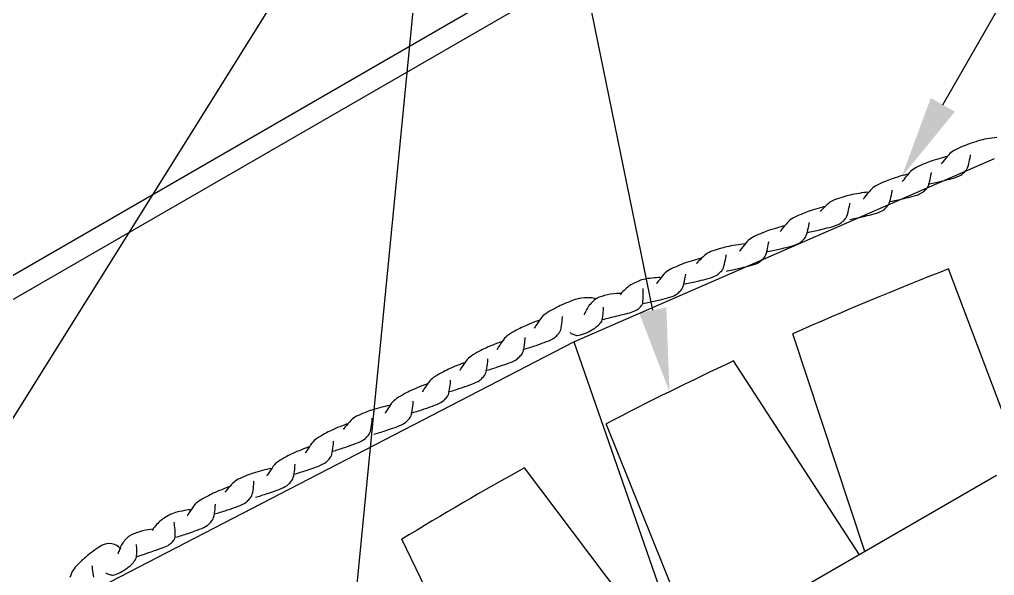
# Model space of a CAD drawing. Extents: x 2 to 99, y 3 to 136.
# Drawn here: x 33.07 to 48.88, y 111.06 to 120.08 of the extents above; entities that cross this region are included whole.
import ezdxf

# ---------------------------------------------------------------- set-up
doc = ezdxf.new("R2010")
doc.units = 0
doc.header["$LTSCALE"] = 1.7995
doc.linetypes.add('HIDDENX2', pattern=[0])
for name, color, linetype in [('CMP-FLSH', 7, 'CONTINUOUS'), ('DIM-TXT', 7, 'CONTINUOUS'), ('STRCTR', 7, 'CONTINUOUS')]:
    doc.layers.add(name, color=color, linetype=linetype)

msp = doc.modelspace()

# ---------------------------------------------------------------- linework, layer by layer
at = {"layer": 'CMP-FLSH', "color": 0, "linetype": 'HIDDENX2'}
for p, q in [((49.597, 112.159), (48.134, 116.037)), ((46.778, 111.453), (45.606, 114.985)), ((46.69, 111.402), (44.645, 114.546)), ((44.131, 109.674), (42.58, 113.525)), ((43.75, 109.502), (41.257, 112.813)), ((41.08, 107.918), (39.267, 111.653))]:
    msp.add_line(p, q, dxfattribs=at)
at = {"layer": 'CMP-FLSH', "color": 0, "linetype": 'CONTINUOUS'}
msp.add_line((48.913, 112.686), (45.795, 110.886), dxfattribs=at)
for points in [[(48.917, 118.171, 0), (48.718, 118.142, 0), (48.686, 118.134, 0), (48.65, 118.124, 0), (48.613, 118.113, 0), (48.575, 118.102, 0), (48.538, 118.09, 0), (48.502, 118.078, 0), (48.471, 118.067, 0), (48.443, 118.057, 0), (48.418, 118.047, 0), (48.388, 118.035, 0), (48.356, 118.021, 0), (48.322, 118.007, 0), (48.288, 117.991, 0), (48.256, 117.975, 0), (48.225, 117.959, 0), (48.198, 117.943, 0), (48.175, 117.927, 0), (48.157, 117.911, 0), (48.136, 117.889, 0), (48.112, 117.862, 0), (48.089, 117.834, 0), (48.067, 117.807, 0), (48.047, 117.781, 0), (48.031, 117.76, 0), (48.02, 117.746, 0), (48.016, 117.741, 0)], [(48.112, 117.862, 0), (48.084, 117.856, 0), (48.051, 117.847, 0), (48.016, 117.837, 0), (47.978, 117.826, 0), (47.941, 117.815, 0), (47.903, 117.803, 0), (47.868, 117.792, 0), (47.836, 117.78, 0), (47.809, 117.77, 0), (47.784, 117.76, 0), (47.754, 117.748, 0), (47.722, 117.735, 0), (47.688, 117.72, 0), (47.654, 117.704, 0), (47.621, 117.688, 0), (47.591, 117.672, 0), (47.563, 117.656, 0), (47.541, 117.641, 0), (47.523, 117.624, 0), (47.501, 117.602, 0), (47.478, 117.576, 0), (47.455, 117.548, 0), (47.432, 117.52, 0), (47.413, 117.495, 0), (47.397, 117.474, 0), (47.386, 117.46, 0), (47.382, 117.455, 0)], [(47.803, 117.416, 0), (47.823, 117.419, 0), (47.847, 117.424, 0), (47.872, 117.429, 0), (47.899, 117.434, 0), (47.926, 117.44, 0), (47.952, 117.446, 0), (47.978, 117.451, 0), (48.001, 117.457, 0), (48.02, 117.462, 0), (48.049, 117.469, 0), (48.082, 117.477, 0), (48.118, 117.486, 0), (48.156, 117.495, 0), (48.194, 117.506, 0), (48.232, 117.517, 0), (48.267, 117.529, 0), (48.298, 117.541, 0), (48.324, 117.554, 0), (48.335, 117.561, 0), (48.348, 117.571, 0), (48.362, 117.582, 0), (48.376, 117.594, 0), (48.39, 117.607, 0), (48.403, 117.62, 0), (48.414, 117.633, 0), (48.424, 117.645, 0), (48.432, 117.656, 0), (48.442, 117.678, 0), (48.451, 117.706, 0), (48.461, 117.74, 0), (48.469, 117.775, 0), (48.476, 117.809, 0), (48.482, 117.84, 0), (48.487, 117.866, 0), (48.49, 117.883, 0), (48.491, 117.889, 0)], [(47.478, 117.576, 0), (47.45, 117.569, 0), (47.417, 117.561, 0), (47.382, 117.551, 0), (47.344, 117.54, 0), (47.306, 117.528, 0), (47.269, 117.516, 0), (47.234, 117.505, 0), (47.202, 117.494, 0), (47.175, 117.483, 0), (47.149, 117.473, 0), (47.12, 117.461, 0), (47.088, 117.448, 0), (47.054, 117.433, 0), (47.02, 117.418, 0), (46.987, 117.402, 0), (46.956, 117.385, 0), (46.929, 117.369, 0), (46.907, 117.354, 0), (46.889, 117.338, 0), (46.867, 117.315, 0), (46.844, 117.289, 0), (46.821, 117.261, 0), (46.798, 117.233, 0), (46.778, 117.208, 0), (46.762, 117.187, 0), (46.752, 117.173, 0), (46.748, 117.168, 0)], [(47.169, 117.129, 0), (47.189, 117.133, 0), (47.212, 117.137, 0), (47.238, 117.142, 0), (47.265, 117.147, 0), (47.292, 117.153, 0), (47.318, 117.159, 0), (47.343, 117.165, 0), (47.366, 117.17, 0), (47.386, 117.175, 0), (47.415, 117.182, 0), (47.448, 117.19, 0), (47.484, 117.199, 0), (47.522, 117.209, 0), (47.56, 117.219, 0), (47.598, 117.23, 0), (47.633, 117.242, 0), (47.664, 117.254, 0), (47.69, 117.267, 0), (47.701, 117.275, 0), (47.714, 117.284, 0), (47.728, 117.295, 0), (47.742, 117.307, 0), (47.755, 117.32, 0), (47.768, 117.333, 0), (47.78, 117.346, 0), (47.79, 117.358, 0), (47.798, 117.369, 0), (47.808, 117.391, 0), (47.817, 117.42, 0), (47.826, 117.453, 0), (47.835, 117.488, 0), (47.842, 117.522, 0), (47.848, 117.553, 0), (47.852, 117.579, 0), (47.855, 117.596, 0), (47.856, 117.602, 0)], [(46.823, 117.283, 0), (46.794, 117.28, 0), (46.761, 117.276, 0), (46.724, 117.27, 0), (46.686, 117.264, 0), (46.647, 117.257, 0), (46.609, 117.25, 0), (46.572, 117.243, 0), (46.539, 117.235, 0), (46.511, 117.229, 0), (46.484, 117.222, 0), (46.454, 117.213, 0), (46.42, 117.204, 0), (46.385, 117.193, 0), (46.349, 117.182, 0), (46.315, 117.17, 0), (46.282, 117.158, 0), (46.253, 117.145, 0), (46.229, 117.133, 0), (46.209, 117.119, 0), (46.185, 117.099, 0), (46.159, 117.076, 0), (46.132, 117.051, 0), (46.107, 117.026, 0), (46.084, 117.003, 0), (46.065, 116.985, 0), (46.053, 116.972, 0), (46.049, 116.967, 0)], [(46.535, 116.842, 0), (46.555, 116.846, 0), (46.578, 116.85, 0), (46.604, 116.855, 0), (46.63, 116.861, 0), (46.657, 116.867, 0), (46.684, 116.872, 0), (46.709, 116.878, 0), (46.732, 116.883, 0), (46.752, 116.888, 0), (46.78, 116.895, 0), (46.813, 116.903, 0), (46.85, 116.912, 0), (46.888, 116.922, 0), (46.926, 116.932, 0), (46.963, 116.943, 0), (46.998, 116.955, 0), (47.03, 116.968, 0), (47.055, 116.981, 0), (47.067, 116.988, 0), (47.08, 116.997, 0), (47.094, 117.008, 0), (47.108, 117.02, 0), (47.121, 117.033, 0), (47.134, 117.046, 0), (47.146, 117.059, 0), (47.156, 117.071, 0), (47.163, 117.083, 0), (47.173, 117.104, 0), (47.183, 117.133, 0), (47.192, 117.166, 0), (47.2, 117.201, 0), (47.208, 117.236, 0), (47.214, 117.267, 0), (47.218, 117.292, 0), (47.221, 117.309, 0), (47.222, 117.316, 0)], [(46.132, 117.051, 0), (46.104, 117.044, 0), (46.071, 117.036, 0), (46.036, 117.026, 0), (45.998, 117.015, 0), (45.96, 117.003, 0), (45.923, 116.992, 0), (45.888, 116.98, 0), (45.856, 116.969, 0), (45.829, 116.959, 0), (45.803, 116.949, 0), (45.774, 116.937, 0), (45.742, 116.923, 0), (45.708, 116.908, 0), (45.674, 116.893, 0), (45.641, 116.877, 0), (45.61, 116.861, 0), (45.583, 116.845, 0), (45.561, 116.829, 0), (45.543, 116.813, 0), (45.521, 116.791, 0), (45.498, 116.764, 0), (45.475, 116.736, 0), (45.452, 116.708, 0), (45.432, 116.683, 0), (45.416, 116.662, 0), (45.406, 116.648, 0), (45.402, 116.643, 0)], [(45.847, 116.632, 0), (45.867, 116.636, 0), (45.89, 116.64, 0), (45.915, 116.645, 0), (45.942, 116.651, 0), (45.969, 116.656, 0), (45.996, 116.662, 0), (46.021, 116.668, 0), (46.044, 116.673, 0), (46.064, 116.678, 0), (46.092, 116.685, 0), (46.125, 116.693, 0), (46.161, 116.702, 0), (46.199, 116.712, 0), (46.238, 116.722, 0), (46.275, 116.733, 0), (46.31, 116.745, 0), (46.341, 116.758, 0), (46.367, 116.771, 0), (46.379, 116.778, 0), (46.392, 116.787, 0), (46.405, 116.798, 0), (46.419, 116.81, 0), (46.433, 116.823, 0), (46.446, 116.836, 0), (46.458, 116.849, 0), (46.467, 116.861, 0), (46.475, 116.873, 0), (46.485, 116.894, 0), (46.495, 116.923, 0), (46.504, 116.956, 0), (46.512, 116.991, 0), (46.519, 117.026, 0), (46.525, 117.057, 0), (46.53, 117.082, 0), (46.533, 117.099, 0), (46.534, 117.106, 0)], [(45.475, 116.736, 0), (45.446, 116.729, 0), (45.414, 116.721, 0), (45.378, 116.711, 0), (45.341, 116.7, 0), (45.303, 116.689, 0), (45.266, 116.677, 0), (45.23, 116.665, 0), (45.199, 116.654, 0), (45.171, 116.644, 0), (45.146, 116.634, 0), (45.116, 116.622, 0), (45.084, 116.608, 0), (45.05, 116.594, 0), (45.016, 116.578, 0), (44.983, 116.562, 0), (44.953, 116.546, 0), (44.926, 116.53, 0), (44.903, 116.514, 0), (44.885, 116.498, 0), (44.864, 116.476, 0), (44.84, 116.449, 0), (44.817, 116.421, 0), (44.795, 116.394, 0), (44.775, 116.368, 0), (44.759, 116.348, 0), (44.748, 116.333, 0), (44.744, 116.328, 0)], [(45.189, 116.318, 0), (45.209, 116.321, 0), (45.232, 116.325, 0), (45.258, 116.331, 0), (45.284, 116.336, 0), (45.311, 116.342, 0), (45.338, 116.348, 0), (45.363, 116.353, 0), (45.386, 116.359, 0), (45.406, 116.364, 0), (45.434, 116.371, 0), (45.467, 116.379, 0), (45.504, 116.387, 0), (45.542, 116.397, 0), (45.58, 116.407, 0), (45.617, 116.419, 0), (45.652, 116.43, 0), (45.684, 116.443, 0), (45.709, 116.456, 0), (45.721, 116.463, 0), (45.734, 116.473, 0), (45.748, 116.483, 0), (45.762, 116.496, 0), (45.775, 116.508, 0), (45.788, 116.521, 0), (45.8, 116.534, 0), (45.81, 116.547, 0), (45.817, 116.558, 0), (45.827, 116.58, 0), (45.837, 116.608, 0), (45.846, 116.641, 0), (45.854, 116.676, 0), (45.862, 116.711, 0), (45.868, 116.742, 0), (45.872, 116.767, 0), (45.875, 116.784, 0), (45.876, 116.791, 0)], [(44.82, 116.444, 0), (44.791, 116.44, 0), (44.757, 116.436, 0), (44.721, 116.431, 0), (44.682, 116.424, 0), (44.643, 116.417, 0), (44.605, 116.41, 0), (44.569, 116.403, 0), (44.536, 116.396, 0), (44.507, 116.389, 0), (44.481, 116.382, 0), (44.45, 116.374, 0), (44.416, 116.364, 0), (44.381, 116.354, 0), (44.346, 116.343, 0), (44.311, 116.331, 0), (44.279, 116.318, 0), (44.25, 116.306, 0), (44.226, 116.293, 0), (44.205, 116.279, 0), (44.182, 116.26, 0), (44.155, 116.236, 0), (44.129, 116.211, 0), (44.103, 116.186, 0), (44.08, 116.164, 0), (44.062, 116.145, 0), (44.05, 116.132, 0), (44.045, 116.128, 0)], [(44.531, 116.003, 0), (44.551, 116.006, 0), (44.575, 116.011, 0), (44.6, 116.016, 0), (44.627, 116.021, 0), (44.654, 116.027, 0), (44.68, 116.033, 0), (44.706, 116.038, 0), (44.729, 116.044, 0), (44.748, 116.049, 0), (44.777, 116.056, 0), (44.81, 116.064, 0), (44.846, 116.073, 0), (44.884, 116.082, 0), (44.922, 116.093, 0), (44.96, 116.104, 0), (44.995, 116.116, 0), (45.026, 116.128, 0), (45.052, 116.141, 0), (45.063, 116.148, 0), (45.076, 116.158, 0), (45.09, 116.169, 0), (45.104, 116.181, 0), (45.118, 116.194, 0), (45.131, 116.207, 0), (45.142, 116.22, 0), (45.152, 116.232, 0), (45.16, 116.243, 0), (45.17, 116.265, 0), (45.179, 116.293, 0), (45.188, 116.327, 0), (45.197, 116.362, 0), (45.204, 116.396, 0), (45.21, 116.427, 0), (45.215, 116.453, 0), (45.217, 116.47, 0), (45.218, 116.476, 0)], [(43.843, 115.793, 0), (43.863, 115.796, 0), (43.886, 115.801, 0), (43.912, 115.806, 0), (43.938, 115.811, 0), (43.965, 115.817, 0), (43.992, 115.823, 0), (44.017, 115.828, 0), (44.04, 115.834, 0), (44.06, 115.839, 0), (44.088, 115.846, 0), (44.121, 115.854, 0), (44.158, 115.863, 0), (44.196, 115.872, 0), (44.234, 115.883, 0), (44.271, 115.894, 0), (44.306, 115.906, 0), (44.338, 115.918, 0), (44.363, 115.931, 0), (44.375, 115.938, 0), (44.388, 115.948, 0), (44.402, 115.959, 0), (44.415, 115.971, 0), (44.429, 115.983, 0), (44.442, 115.997, 0), (44.454, 116.009, 0), (44.464, 116.022, 0), (44.471, 116.033, 0), (44.481, 116.055, 0), (44.491, 116.083, 0), (44.5, 116.117, 0), (44.508, 116.152, 0), (44.516, 116.186, 0), (44.522, 116.217, 0), (44.526, 116.243, 0), (44.529, 116.26, 0), (44.53, 116.266, 0)], [(44.129, 116.211, 0), (44.1, 116.205, 0), (44.068, 116.196, 0), (44.032, 116.186, 0), (43.995, 116.175, 0), (43.957, 116.164, 0), (43.919, 116.152, 0), (43.884, 116.14, 0), (43.853, 116.129, 0), (43.825, 116.119, 0), (43.8, 116.109, 0), (43.77, 116.097, 0), (43.738, 116.083, 0), (43.704, 116.069, 0), (43.67, 116.053, 0), (43.637, 116.037, 0), (43.607, 116.021, 0), (43.58, 116.005, 0), (43.557, 115.989, 0), (43.539, 115.973, 0), (43.518, 115.951, 0), (43.494, 115.925, 0), (43.471, 115.897, 0), (43.449, 115.869, 0), (43.429, 115.843, 0), (43.413, 115.823, 0), (43.402, 115.809, 0), (43.398, 115.804, 0)], [(43.185, 115.478, 0), (43.205, 115.482, 0), (43.229, 115.486, 0), (43.254, 115.491, 0), (43.281, 115.496, 0), (43.308, 115.502, 0), (43.334, 115.508, 0), (43.36, 115.514, 0), (43.383, 115.519, 0), (43.402, 115.524, 0), (43.431, 115.531, 0), (43.464, 115.539, 0), (43.5, 115.548, 0), (43.538, 115.557, 0), (43.576, 115.568, 0), (43.614, 115.579, 0), (43.649, 115.591, 0), (43.68, 115.603, 0), (43.706, 115.616, 0), (43.717, 115.624, 0), (43.73, 115.633, 0), (43.744, 115.644, 0), (43.758, 115.656, 0), (43.772, 115.669, 0), (43.785, 115.682, 0), (43.796, 115.695, 0), (43.806, 115.707, 0), (43.814, 115.718, 0), (43.824, 115.74, 0), (43.833, 115.769, 0), (43.842, 115.802, 0), (43.851, 115.837, 0), (43.858, 115.871, 0), (43.864, 115.902, 0), (43.869, 115.928, 0), (43.871, 115.945, 0), (43.872, 115.951, 0)], [(43.459, 115.897, 0), (43.431, 115.897, 0), (43.399, 115.896, 0), (43.364, 115.893, 0), (43.327, 115.89, 0), (43.289, 115.885, 0), (43.252, 115.88, 0), (43.217, 115.874, 0), (43.185, 115.867, 0), (43.159, 115.86, 0), (43.14, 115.854, 0), (43.119, 115.846, 0), (43.096, 115.836, 0), (43.072, 115.825, 0), (43.048, 115.814, 0), (43.025, 115.802, 0), (43.003, 115.79, 0), (42.983, 115.778, 0), (42.967, 115.768, 0), (42.951, 115.756, 0), (42.932, 115.742, 0), (42.912, 115.726, 0), (42.892, 115.709, 0), (42.872, 115.69, 0), (42.852, 115.672, 0), (42.835, 115.653, 0), (42.821, 115.636, 0), (42.81, 115.619, 0)], [(42.83, 115.638, 0), (42.793, 115.639, 0), (42.75, 115.638, 0), (42.703, 115.633, 0), (42.653, 115.626, 0), (42.603, 115.617, 0), (42.554, 115.606, 0), (42.509, 115.593, 0), (42.468, 115.579, 0), (42.434, 115.564, 0), (42.419, 115.555, 0), (42.403, 115.543, 0), (42.386, 115.529, 0), (42.369, 115.514, 0), (42.352, 115.497, 0), (42.335, 115.48, 0), (42.32, 115.463, 0), (42.307, 115.448, 0), (42.297, 115.434, 0), (42.288, 115.421, 0), (42.278, 115.404, 0), (42.267, 115.384, 0), (42.257, 115.363, 0), (42.246, 115.342, 0), (42.237, 115.324, 0), (42.23, 115.309, 0), (42.226, 115.298, 0), (42.224, 115.295, 0)], [(42.519, 115.219, 0), (42.547, 115.225, 0), (42.579, 115.233, 0), (42.614, 115.241, 0), (42.651, 115.25, 0), (42.689, 115.259, 0), (42.726, 115.268, 0), (42.761, 115.277, 0), (42.793, 115.285, 0), (42.821, 115.293, 0), (42.844, 115.299, 0), (42.871, 115.305, 0), (42.9, 115.312, 0), (42.931, 115.32, 0), (42.962, 115.328, 0), (42.993, 115.337, 0), (43.021, 115.346, 0), (43.046, 115.356, 0), (43.068, 115.367, 0), (43.078, 115.373, 0), (43.09, 115.382, 0), (43.103, 115.391, 0), (43.116, 115.402, 0), (43.129, 115.414, 0), (43.14, 115.425, 0), (43.151, 115.437, 0), (43.16, 115.449, 0), (43.166, 115.459, 0), (43.173, 115.484, 0), (43.178, 115.516, 0), (43.181, 115.553, 0), (43.183, 115.593, 0), (43.183, 115.631, 0), (43.182, 115.666, 0), (43.181, 115.694, 0), (43.18, 115.713, 0), (43.179, 115.72, 0)], [(42.104, 115.549, 0), (42.077, 115.54, 0), (42.045, 115.529, 0), (42.01, 115.516, 0), (41.974, 115.501, 0), (41.938, 115.486, 0), (41.902, 115.471, 0), (41.868, 115.456, 0), (41.837, 115.442, 0), (41.811, 115.43, 0), (41.786, 115.417, 0), (41.758, 115.403, 0), (41.727, 115.386, 0), (41.695, 115.368, 0), (41.663, 115.35, 0), (41.631, 115.331, 0), (41.602, 115.312, 0), (41.577, 115.293, 0), (41.556, 115.276, 0), (41.539, 115.258, 0), (41.52, 115.234, 0), (41.499, 115.205, 0), (41.479, 115.175, 0), (41.459, 115.146, 0), (41.441, 115.118, 0), (41.427, 115.096, 0), (41.418, 115.081, 0), (41.415, 115.076, 0)], [(41.994, 115.006, 0), (42.004, 114.999, 0), (42.015, 114.992, 0), (42.028, 114.985, 0), (42.043, 114.978, 0), (42.058, 114.972, 0), (42.073, 114.967, 0), (42.088, 114.963, 0), (42.101, 114.96, 0), (42.113, 114.959, 0), (42.138, 114.962, 0), (42.167, 114.968, 0), (42.198, 114.978, 0), (42.23, 114.99, 0), (42.262, 115.003, 0), (42.293, 115.018, 0), (42.322, 115.033, 0), (42.349, 115.048, 0), (42.37, 115.061, 0), (42.385, 115.071, 0), (42.401, 115.083, 0), (42.419, 115.097, 0), (42.437, 115.112, 0), (42.455, 115.128, 0), (42.472, 115.144, 0), (42.486, 115.161, 0), (42.499, 115.176, 0), (42.508, 115.191, 0), (42.516, 115.212, 0), (42.522, 115.24, 0), (42.527, 115.271, 0), (42.531, 115.305, 0), (42.534, 115.338, 0), (42.536, 115.368, 0), (42.537, 115.392, 0), (42.538, 115.409, 0), (42.538, 115.415, 0)], [(41.499, 115.205, 0), (41.472, 115.196, 0), (41.44, 115.185, 0), (41.405, 115.172, 0), (41.369, 115.157, 0), (41.333, 115.142, 0), (41.297, 115.127, 0), (41.263, 115.112, 0), (41.232, 115.098, 0), (41.206, 115.086, 0), (41.181, 115.073, 0), (41.153, 115.059, 0), (41.122, 115.042, 0), (41.09, 115.024, 0), (41.058, 115.006, 0), (41.026, 114.987, 0), (40.997, 114.968, 0), (40.972, 114.949, 0), (40.951, 114.932, 0), (40.934, 114.914, 0), (40.915, 114.89, 0), (40.894, 114.861, 0), (40.874, 114.831, 0), (40.854, 114.802, 0), (40.836, 114.775, 0), (40.822, 114.752, 0), (40.813, 114.737, 0), (40.81, 114.732, 0)], [(41.233, 114.732, 0), (41.253, 114.738, 0), (41.275, 114.744, 0), (41.3, 114.751, 0), (41.326, 114.759, 0), (41.353, 114.767, 0), (41.378, 114.776, 0), (41.403, 114.784, 0), (41.425, 114.791, 0), (41.445, 114.798, 0), (41.472, 114.808, 0), (41.504, 114.819, 0), (41.54, 114.831, 0), (41.577, 114.844, 0), (41.614, 114.858, 0), (41.65, 114.872, 0), (41.684, 114.887, 0), (41.714, 114.902, 0), (41.738, 114.918, 0), (41.749, 114.926, 0), (41.761, 114.937, 0), (41.774, 114.949, 0), (41.786, 114.962, 0), (41.799, 114.976, 0), (41.811, 114.99, 0), (41.821, 115.004, 0), (41.83, 115.018, 0), (41.836, 115.03, 0), (41.844, 115.052, 0), (41.851, 115.081, 0), (41.857, 115.115, 0), (41.862, 115.151, 0), (41.866, 115.186, 0), (41.869, 115.217, 0), (41.872, 115.243, 0), (41.873, 115.26, 0), (41.873, 115.267, 0)], [(40.894, 114.861, 0), (40.867, 114.852, 0), (40.835, 114.841, 0), (40.8, 114.828, 0), (40.764, 114.813, 0), (40.728, 114.798, 0), (40.692, 114.783, 0), (40.658, 114.768, 0), (40.627, 114.754, 0), (40.601, 114.742, 0), (40.576, 114.729, 0), (40.548, 114.715, 0), (40.517, 114.698, 0), (40.485, 114.68, 0), (40.453, 114.662, 0), (40.421, 114.643, 0), (40.392, 114.624, 0), (40.367, 114.605, 0), (40.346, 114.588, 0), (40.329, 114.57, 0), (40.31, 114.546, 0), (40.289, 114.517, 0), (40.269, 114.487, 0), (40.249, 114.458, 0), (40.231, 114.431, 0), (40.217, 114.408, 0), (40.208, 114.393, 0), (40.205, 114.388, 0)], [(40.628, 114.388, 0), (40.647, 114.394, 0), (40.67, 114.4, 0), (40.695, 114.407, 0), (40.721, 114.415, 0), (40.748, 114.423, 0), (40.773, 114.432, 0), (40.798, 114.44, 0), (40.82, 114.447, 0), (40.84, 114.454, 0), (40.867, 114.464, 0), (40.899, 114.475, 0), (40.935, 114.487, 0), (40.972, 114.5, 0), (41.009, 114.514, 0), (41.045, 114.528, 0), (41.079, 114.543, 0), (41.109, 114.558, 0), (41.133, 114.574, 0), (41.144, 114.582, 0), (41.156, 114.593, 0), (41.169, 114.605, 0), (41.181, 114.618, 0), (41.194, 114.632, 0), (41.206, 114.646, 0), (41.216, 114.66, 0), (41.225, 114.674, 0), (41.231, 114.686, 0), (41.239, 114.708, 0), (41.246, 114.737, 0), (41.252, 114.771, 0), (41.257, 114.807, 0), (41.261, 114.842, 0), (41.264, 114.873, 0), (41.267, 114.899, 0), (41.268, 114.916, 0), (41.268, 114.923, 0)], [(40.289, 114.517, 0), (40.262, 114.508, 0), (40.23, 114.497, 0), (40.195, 114.484, 0), (40.159, 114.469, 0), (40.123, 114.454, 0), (40.087, 114.439, 0), (40.053, 114.424, 0), (40.022, 114.41, 0), (39.996, 114.398, 0), (39.971, 114.385, 0), (39.943, 114.371, 0), (39.912, 114.354, 0), (39.88, 114.336, 0), (39.848, 114.318, 0), (39.816, 114.299, 0), (39.787, 114.28, 0), (39.762, 114.261, 0), (39.741, 114.244, 0), (39.724, 114.226, 0), (39.705, 114.202, 0), (39.684, 114.173, 0), (39.664, 114.143, 0), (39.644, 114.114, 0), (39.626, 114.087, 0), (39.612, 114.064, 0), (39.603, 114.049, 0), (39.6, 114.044, 0)], [(40.023, 114.044, 0), (40.042, 114.05, 0), (40.065, 114.056, 0), (40.09, 114.063, 0), (40.116, 114.071, 0), (40.142, 114.079, 0), (40.168, 114.088, 0), (40.193, 114.096, 0), (40.215, 114.103, 0), (40.235, 114.11, 0), (40.262, 114.12, 0), (40.294, 114.131, 0), (40.33, 114.143, 0), (40.367, 114.156, 0), (40.404, 114.17, 0), (40.44, 114.184, 0), (40.474, 114.199, 0), (40.504, 114.214, 0), (40.528, 114.23, 0), (40.539, 114.238, 0), (40.551, 114.249, 0), (40.564, 114.261, 0), (40.576, 114.274, 0), (40.589, 114.288, 0), (40.601, 114.302, 0), (40.611, 114.316, 0), (40.62, 114.33, 0), (40.626, 114.342, 0), (40.634, 114.364, 0), (40.641, 114.393, 0), (40.647, 114.427, 0), (40.652, 114.463, 0), (40.656, 114.498, 0), (40.659, 114.529, 0), (40.662, 114.555, 0), (40.663, 114.572, 0), (40.663, 114.579, 0)], [(39.684, 114.173, 0), (39.657, 114.164, 0), (39.625, 114.153, 0), (39.59, 114.14, 0), (39.554, 114.125, 0), (39.517, 114.11, 0), (39.482, 114.095, 0), (39.448, 114.08, 0), (39.417, 114.066, 0), (39.391, 114.054, 0), (39.366, 114.041, 0), (39.338, 114.027, 0), (39.307, 114.01, 0), (39.275, 113.992, 0), (39.243, 113.974, 0), (39.211, 113.955, 0), (39.182, 113.936, 0), (39.157, 113.917, 0), (39.136, 113.9, 0), (39.119, 113.882, 0), (39.1, 113.858, 0), (39.079, 113.829, 0), (39.059, 113.799, 0), (39.039, 113.77, 0), (39.021, 113.743, 0), (39.007, 113.72, 0), (38.998, 113.705, 0), (38.995, 113.7, 0)], [(39.418, 113.7, 0), (39.437, 113.706, 0), (39.46, 113.712, 0), (39.485, 113.719, 0), (39.511, 113.727, 0), (39.537, 113.735, 0), (39.563, 113.744, 0), (39.588, 113.752, 0), (39.61, 113.759, 0), (39.63, 113.766, 0), (39.657, 113.776, 0), (39.689, 113.787, 0), (39.725, 113.799, 0), (39.762, 113.812, 0), (39.799, 113.826, 0), (39.835, 113.84, 0), (39.869, 113.855, 0), (39.899, 113.87, 0), (39.923, 113.886, 0), (39.934, 113.894, 0), (39.946, 113.905, 0), (39.959, 113.917, 0), (39.971, 113.93, 0), (39.984, 113.944, 0), (39.996, 113.958, 0), (40.006, 113.972, 0), (40.015, 113.986, 0), (40.021, 113.998, 0), (40.029, 114.02, 0), (40.036, 114.049, 0), (40.042, 114.083, 0), (40.047, 114.119, 0), (40.051, 114.154, 0), (40.054, 114.185, 0), (40.057, 114.211, 0), (40.058, 114.228, 0), (40.058, 114.235, 0)], [(38.813, 113.356, 0), (38.832, 113.362, 0), (38.855, 113.368, 0), (38.88, 113.375, 0), (38.906, 113.383, 0), (38.932, 113.391, 0), (38.958, 113.4, 0), (38.983, 113.408, 0), (39.005, 113.415, 0), (39.025, 113.422, 0), (39.052, 113.432, 0), (39.084, 113.443, 0), (39.12, 113.455, 0), (39.157, 113.468, 0), (39.194, 113.482, 0), (39.23, 113.496, 0), (39.264, 113.511, 0), (39.294, 113.526, 0), (39.318, 113.542, 0), (39.329, 113.55, 0), (39.341, 113.561, 0), (39.354, 113.573, 0), (39.366, 113.586, 0), (39.379, 113.6, 0), (39.391, 113.614, 0), (39.401, 113.628, 0), (39.41, 113.642, 0), (39.416, 113.654, 0), (39.424, 113.676, 0), (39.431, 113.705, 0), (39.437, 113.739, 0), (39.442, 113.775, 0), (39.446, 113.81, 0), (39.449, 113.841, 0), (39.452, 113.867, 0), (39.453, 113.884, 0), (39.453, 113.891, 0)], [(39.059, 113.822, 0), (39.031, 113.816, 0), (38.998, 113.808, 0), (38.962, 113.8, 0), (38.924, 113.79, 0), (38.886, 113.779, 0), (38.848, 113.769, 0), (38.813, 113.758, 0), (38.781, 113.748, 0), (38.753, 113.739, 0), (38.727, 113.729, 0), (38.698, 113.718, 0), (38.665, 113.706, 0), (38.631, 113.692, 0), (38.597, 113.677, 0), (38.563, 113.662, 0), (38.532, 113.647, 0), (38.504, 113.632, 0), (38.481, 113.617, 0), (38.463, 113.601, 0), (38.441, 113.58, 0), (38.417, 113.554, 0), (38.393, 113.527, 0), (38.369, 113.5, 0), (38.349, 113.475, 0), (38.332, 113.455, 0), (38.321, 113.441, 0), (38.317, 113.436, 0)], [(38.147, 113.084, 0), (38.166, 113.089, 0), (38.189, 113.095, 0), (38.214, 113.103, 0), (38.24, 113.111, 0), (38.266, 113.119, 0), (38.292, 113.127, 0), (38.317, 113.135, 0), (38.339, 113.143, 0), (38.359, 113.149, 0), (38.386, 113.159, 0), (38.418, 113.17, 0), (38.454, 113.182, 0), (38.49, 113.195, 0), (38.528, 113.209, 0), (38.564, 113.224, 0), (38.598, 113.239, 0), (38.628, 113.254, 0), (38.652, 113.269, 0), (38.663, 113.278, 0), (38.675, 113.288, 0), (38.688, 113.3, 0), (38.7, 113.314, 0), (38.713, 113.328, 0), (38.725, 113.342, 0), (38.735, 113.356, 0), (38.744, 113.369, 0), (38.75, 113.381, 0), (38.758, 113.403, 0), (38.765, 113.433, 0), (38.771, 113.467, 0), (38.776, 113.502, 0), (38.78, 113.537, 0), (38.783, 113.569, 0), (38.786, 113.594, 0), (38.787, 113.612, 0), (38.787, 113.618, 0)], [(38.393, 113.527, 0), (38.365, 113.517, 0), (38.333, 113.506, 0), (38.299, 113.493, 0), (38.262, 113.478, 0), (38.226, 113.463, 0), (38.19, 113.448, 0), (38.156, 113.433, 0), (38.125, 113.419, 0), (38.099, 113.407, 0), (38.074, 113.394, 0), (38.046, 113.38, 0), (38.015, 113.363, 0), (37.983, 113.346, 0), (37.951, 113.327, 0), (37.92, 113.308, 0), (37.89, 113.289, 0), (37.865, 113.27, 0), (37.844, 113.253, 0), (37.827, 113.235, 0), (37.808, 113.211, 0), (37.788, 113.183, 0), (37.767, 113.152, 0), (37.747, 113.123, 0), (37.73, 113.096, 0), (37.716, 113.074, 0), (37.706, 113.059, 0), (37.703, 113.053, 0)], [(37.521, 112.709, 0), (37.541, 112.715, 0), (37.563, 112.721, 0), (37.588, 112.729, 0), (37.614, 112.736, 0), (37.641, 112.745, 0), (37.667, 112.753, 0), (37.691, 112.761, 0), (37.714, 112.768, 0), (37.733, 112.775, 0), (37.76, 112.785, 0), (37.793, 112.796, 0), (37.828, 112.808, 0), (37.865, 112.821, 0), (37.902, 112.835, 0), (37.938, 112.849, 0), (37.972, 112.864, 0), (38.002, 112.88, 0), (38.026, 112.895, 0), (38.037, 112.903, 0), (38.049, 112.914, 0), (38.062, 112.926, 0), (38.075, 112.939, 0), (38.087, 112.953, 0), (38.099, 112.968, 0), (38.109, 112.982, 0), (38.118, 112.995, 0), (38.124, 113.007, 0), (38.132, 113.029, 0), (38.139, 113.059, 0), (38.145, 113.092, 0), (38.15, 113.128, 0), (38.154, 113.163, 0), (38.158, 113.195, 0), (38.16, 113.22, 0), (38.161, 113.238, 0), (38.161, 113.244, 0)], [(37.767, 113.152, 0), (37.739, 113.143, 0), (37.707, 113.132, 0), (37.673, 113.119, 0), (37.637, 113.104, 0), (37.6, 113.089, 0), (37.564, 113.074, 0), (37.53, 113.059, 0), (37.499, 113.045, 0), (37.473, 113.033, 0), (37.449, 113.02, 0), (37.42, 113.006, 0), (37.39, 112.989, 0), (37.357, 112.971, 0), (37.325, 112.953, 0), (37.294, 112.934, 0), (37.265, 112.915, 0), (37.239, 112.896, 0), (37.218, 112.879, 0), (37.202, 112.861, 0), (37.182, 112.837, 0), (37.162, 112.808, 0), (37.141, 112.778, 0), (37.121, 112.749, 0), (37.104, 112.722, 0), (37.09, 112.699, 0), (37.08, 112.685, 0), (37.077, 112.679, 0)], [(37.142, 112.801, 0), (37.113, 112.795, 0), (37.08, 112.787, 0), (37.044, 112.779, 0), (37.007, 112.769, 0), (36.968, 112.758, 0), (36.931, 112.748, 0), (36.895, 112.737, 0), (36.863, 112.727, 0), (36.836, 112.718, 0), (36.81, 112.708, 0), (36.78, 112.697, 0), (36.747, 112.685, 0), (36.713, 112.671, 0), (36.679, 112.656, 0), (36.645, 112.641, 0), (36.614, 112.626, 0), (36.587, 112.611, 0), (36.564, 112.596, 0), (36.545, 112.58, 0), (36.523, 112.559, 0), (36.499, 112.533, 0), (36.475, 112.506, 0), (36.452, 112.479, 0), (36.431, 112.454, 0), (36.414, 112.434, 0), (36.403, 112.42, 0), (36.399, 112.415, 0)], [(36.895, 112.335, 0), (36.915, 112.341, 0), (36.937, 112.347, 0), (36.962, 112.354, 0), (36.988, 112.362, 0), (37.015, 112.371, 0), (37.041, 112.379, 0), (37.065, 112.387, 0), (37.088, 112.394, 0), (37.107, 112.401, 0), (37.135, 112.411, 0), (37.167, 112.422, 0), (37.202, 112.434, 0), (37.239, 112.447, 0), (37.276, 112.461, 0), (37.312, 112.475, 0), (37.346, 112.49, 0), (37.376, 112.506, 0), (37.401, 112.521, 0), (37.411, 112.529, 0), (37.423, 112.54, 0), (37.436, 112.552, 0), (37.449, 112.565, 0), (37.461, 112.579, 0), (37.473, 112.593, 0), (37.483, 112.607, 0), (37.492, 112.621, 0), (37.499, 112.633, 0), (37.507, 112.655, 0), (37.514, 112.684, 0), (37.52, 112.718, 0), (37.525, 112.754, 0), (37.529, 112.789, 0), (37.532, 112.82, 0), (37.534, 112.846, 0), (37.535, 112.863, 0), (37.536, 112.87, 0)], [(36.229, 112.063, 0), (36.249, 112.068, 0), (36.271, 112.074, 0), (36.296, 112.082, 0), (36.322, 112.09, 0), (36.349, 112.098, 0), (36.375, 112.106, 0), (36.399, 112.114, 0), (36.422, 112.122, 0), (36.441, 112.128, 0), (36.469, 112.138, 0), (36.501, 112.149, 0), (36.536, 112.161, 0), (36.573, 112.174, 0), (36.61, 112.188, 0), (36.646, 112.203, 0), (36.68, 112.218, 0), (36.71, 112.233, 0), (36.735, 112.248, 0), (36.745, 112.257, 0), (36.757, 112.267, 0), (36.77, 112.279, 0), (36.783, 112.293, 0), (36.795, 112.307, 0), (36.807, 112.321, 0), (36.817, 112.335, 0), (36.826, 112.348, 0), (36.833, 112.36, 0), (36.841, 112.382, 0), (36.848, 112.412, 0), (36.854, 112.446, 0), (36.859, 112.481, 0), (36.863, 112.516, 0), (36.866, 112.548, 0), (36.868, 112.573, 0), (36.869, 112.591, 0), (36.87, 112.597, 0)], [(36.475, 112.506, 0), (36.447, 112.496, 0), (36.416, 112.485, 0), (36.381, 112.472, 0), (36.345, 112.457, 0), (36.308, 112.442, 0), (36.272, 112.427, 0), (36.238, 112.412, 0), (36.208, 112.398, 0), (36.181, 112.386, 0), (36.157, 112.373, 0), (36.129, 112.359, 0), (36.098, 112.342, 0), (36.066, 112.325, 0), (36.033, 112.306, 0), (36.002, 112.287, 0), (35.973, 112.268, 0), (35.947, 112.25, 0), (35.926, 112.232, 0), (35.91, 112.214, 0), (35.89, 112.19, 0), (35.87, 112.162, 0), (35.849, 112.132, 0), (35.829, 112.102, 0), (35.812, 112.075, 0), (35.798, 112.053, 0), (35.789, 112.038, 0), (35.785, 112.032, 0)], [(35.837, 112.13, 0), (35.809, 112.128, 0), (35.777, 112.124, 0), (35.743, 112.118, 0), (35.706, 112.111, 0), (35.669, 112.103, 0), (35.633, 112.095, 0), (35.598, 112.085, 0), (35.568, 112.076, 0), (35.541, 112.067, 0), (35.523, 112.059, 0), (35.503, 112.049, 0), (35.481, 112.037, 0), (35.458, 112.024, 0), (35.436, 112.01, 0), (35.414, 111.996, 0), (35.393, 111.982, 0), (35.375, 111.969, 0), (35.359, 111.957, 0), (35.344, 111.944, 0), (35.327, 111.928, 0), (35.309, 111.91, 0), (35.29, 111.891, 0), (35.271, 111.871, 0), (35.254, 111.851, 0), (35.239, 111.831, 0), (35.226, 111.812, 0), (35.217, 111.794, 0)], [(35.603, 111.688, 0), (35.623, 111.694, 0), (35.646, 111.7, 0), (35.67, 111.708, 0), (35.697, 111.716, 0), (35.723, 111.724, 0), (35.749, 111.732, 0), (35.774, 111.74, 0), (35.796, 111.747, 0), (35.815, 111.754, 0), (35.843, 111.764, 0), (35.875, 111.775, 0), (35.91, 111.787, 0), (35.947, 111.8, 0), (35.984, 111.814, 0), (36.021, 111.828, 0), (36.054, 111.843, 0), (36.084, 111.859, 0), (36.109, 111.874, 0), (36.12, 111.882, 0), (36.132, 111.893, 0), (36.144, 111.905, 0), (36.157, 111.918, 0), (36.169, 111.932, 0), (36.181, 111.947, 0), (36.192, 111.961, 0), (36.2, 111.974, 0), (36.207, 111.986, 0), (36.215, 112.008, 0), (36.222, 112.038, 0), (36.228, 112.071, 0), (36.233, 112.107, 0), (36.237, 112.142, 0), (36.24, 112.174, 0), (36.242, 112.199, 0), (36.243, 112.217, 0), (36.244, 112.223, 0)], [(35.234, 111.814, 0), (35.197, 111.813, 0), (35.155, 111.807, 0), (35.108, 111.799, 0), (35.06, 111.787, 0), (35.011, 111.773, 0), (34.963, 111.757, 0), (34.919, 111.741, 0), (34.88, 111.723, 0), (34.847, 111.705, 0), (34.833, 111.695, 0), (34.818, 111.681, 0), (34.803, 111.666, 0), (34.787, 111.648, 0), (34.771, 111.63, 0), (34.757, 111.612, 0), (34.744, 111.594, 0), (34.732, 111.577, 0), (34.722, 111.563, 0), (34.715, 111.549, 0), (34.706, 111.531, 0), (34.698, 111.51, 0), (34.689, 111.488, 0), (34.681, 111.467, 0), (34.674, 111.447, 0), (34.668, 111.432, 0), (34.664, 111.421, 0), (34.663, 111.417, 0)], [(34.963, 111.369, 0), (34.991, 111.378, 0), (35.022, 111.388, 0), (35.056, 111.4, 0), (35.093, 111.412, 0), (35.129, 111.425, 0), (35.165, 111.437, 0), (35.2, 111.449, 0), (35.231, 111.46, 0), (35.258, 111.47, 0), (35.28, 111.478, 0), (35.306, 111.487, 0), (35.335, 111.497, 0), (35.365, 111.507, 0), (35.395, 111.519, 0), (35.425, 111.53, 0), (35.452, 111.542, 0), (35.476, 111.554, 0), (35.496, 111.567, 0), (35.506, 111.574, 0), (35.517, 111.584, 0), (35.529, 111.595, 0), (35.541, 111.606, 0), (35.553, 111.619, 0), (35.563, 111.632, 0), (35.573, 111.645, 0), (35.58, 111.657, 0), (35.585, 111.668, 0), (35.591, 111.693, 0), (35.593, 111.726, 0), (35.592, 111.763, 0), (35.59, 111.802, 0), (35.586, 111.841, 0), (35.582, 111.875, 0), (35.579, 111.903, 0), (35.576, 111.922, 0), (35.575, 111.929, 0)], [(34.397, 111.553, 0), (34.372, 111.538, 0), (34.345, 111.518, 0), (34.314, 111.497, 0), (34.283, 111.474, 0), (34.251, 111.451, 0), (34.22, 111.427, 0), (34.191, 111.404, 0), (34.165, 111.383, 0), (34.143, 111.364, 0), (34.122, 111.346, 0), (34.098, 111.325, 0), (34.072, 111.301, 0), (34.046, 111.276, 0), (34.019, 111.25, 0), (33.993, 111.224, 0), (33.97, 111.198, 0), (33.95, 111.174, 0), (33.934, 111.151, 0), (33.922, 111.13, 0), (33.91, 111.102, 0), (33.897, 111.069, 0), (33.884, 111.035, 0)], [(34.461, 111.109, 0), (34.471, 111.102, 0), (34.483, 111.096, 0), (34.497, 111.09, 0), (34.512, 111.085, 0), (34.528, 111.08, 0), (34.543, 111.077, 0), (34.558, 111.074, 0), (34.572, 111.073, 0), (34.584, 111.073, 0), (34.608, 111.078, 0), (34.636, 111.087, 0), (34.666, 111.099, 0), (34.697, 111.114, 0), (34.728, 111.131, 0), (34.757, 111.148, 0), (34.785, 111.166, 0), (34.81, 111.183, 0), (34.83, 111.198, 0), (34.844, 111.209, 0), (34.859, 111.223, 0), (34.875, 111.238, 0), (34.892, 111.255, 0), (34.908, 111.273, 0), (34.923, 111.29, 0), (34.937, 111.308, 0), (34.948, 111.325, 0), (34.955, 111.34, 0), (34.961, 111.362, 0), (34.965, 111.39, 0), (34.967, 111.422, 0), (34.968, 111.456, 0), (34.968, 111.489, 0), (34.967, 111.519, 0), (34.966, 111.543, 0), (34.965, 111.56, 0), (34.965, 111.566, 0)], [(34.269, 111.037, 0), (34.266, 111.071, 0), (34.262, 111.107, 0), (34.257, 111.142, 0), (34.252, 111.173, 0), (34.248, 111.199, 0), (34.245, 111.216, 0), (34.244, 111.222, 0)]]:
    msp.add_polyline3d(points, dxfattribs=at)
at = {"layer": 'CMP-FLSH', "color": 0, "linetype": 'HIDDENX2'}
for centre, radius, start, end in [((68.092, 64.522), 55.246, 111.1776, 114.0173), ((68.095, 64.515), 55.254, 115.1134, 117.5018), ((68.098, 64.511), 55.259, 119.0608, 121.449)]:
    msp.add_arc(centre, radius, start, end, dxfattribs=at)
at = {"layer": 'CMP-FLSH', "color": 0, "linetype": 'CONTINUOUS'}
for centre, radius, start, end in [((42.273, 114.886), 0.685, 76.3732, 104.2366), ((34.517, 111.327), 0.256, 40.8171, 117.9812)]:
    msp.add_arc(centre, radius, start, end, dxfattribs=at)
at = {"layer": 'DIM-TXT', "color": 0, "linetype": 'CONTINUOUS'}
for p, q in [((48.042, 118.7), (57.625, 135.435)), ((38.34, 108.831), (40.023, 126.102)), ((24.492, 100.077), (37.748, 121.271)), ((42.054, 114.855), (48.879, 117.828)), ((34.535, 110.964), (42.054, 114.855)), ((42.054, 114.855), (43.892, 109.579))]:
    msp.add_line(p, q, dxfattribs=at)
msp.add_solid([(48.237, 118.588), (47.846, 118.811), (47.371, 117.528)], dxfattribs=at)
at = {"layer": 'STRCTR', "color": 0, "linetype": 'CONTINUOUS'}
for p, q in [((43.337, 115.369), (39.459, 134.316)), ((6.218, 100.5), (48.913, 125.15)), ((48.913, 124.75), (6.564, 100.3))]:
    msp.add_line(p, q, dxfattribs=at)
msp.add_solid([(43.557, 115.414), (43.116, 115.324), (43.607, 114.046)], dxfattribs=at)

doc.saveas('drawing.dxf')
